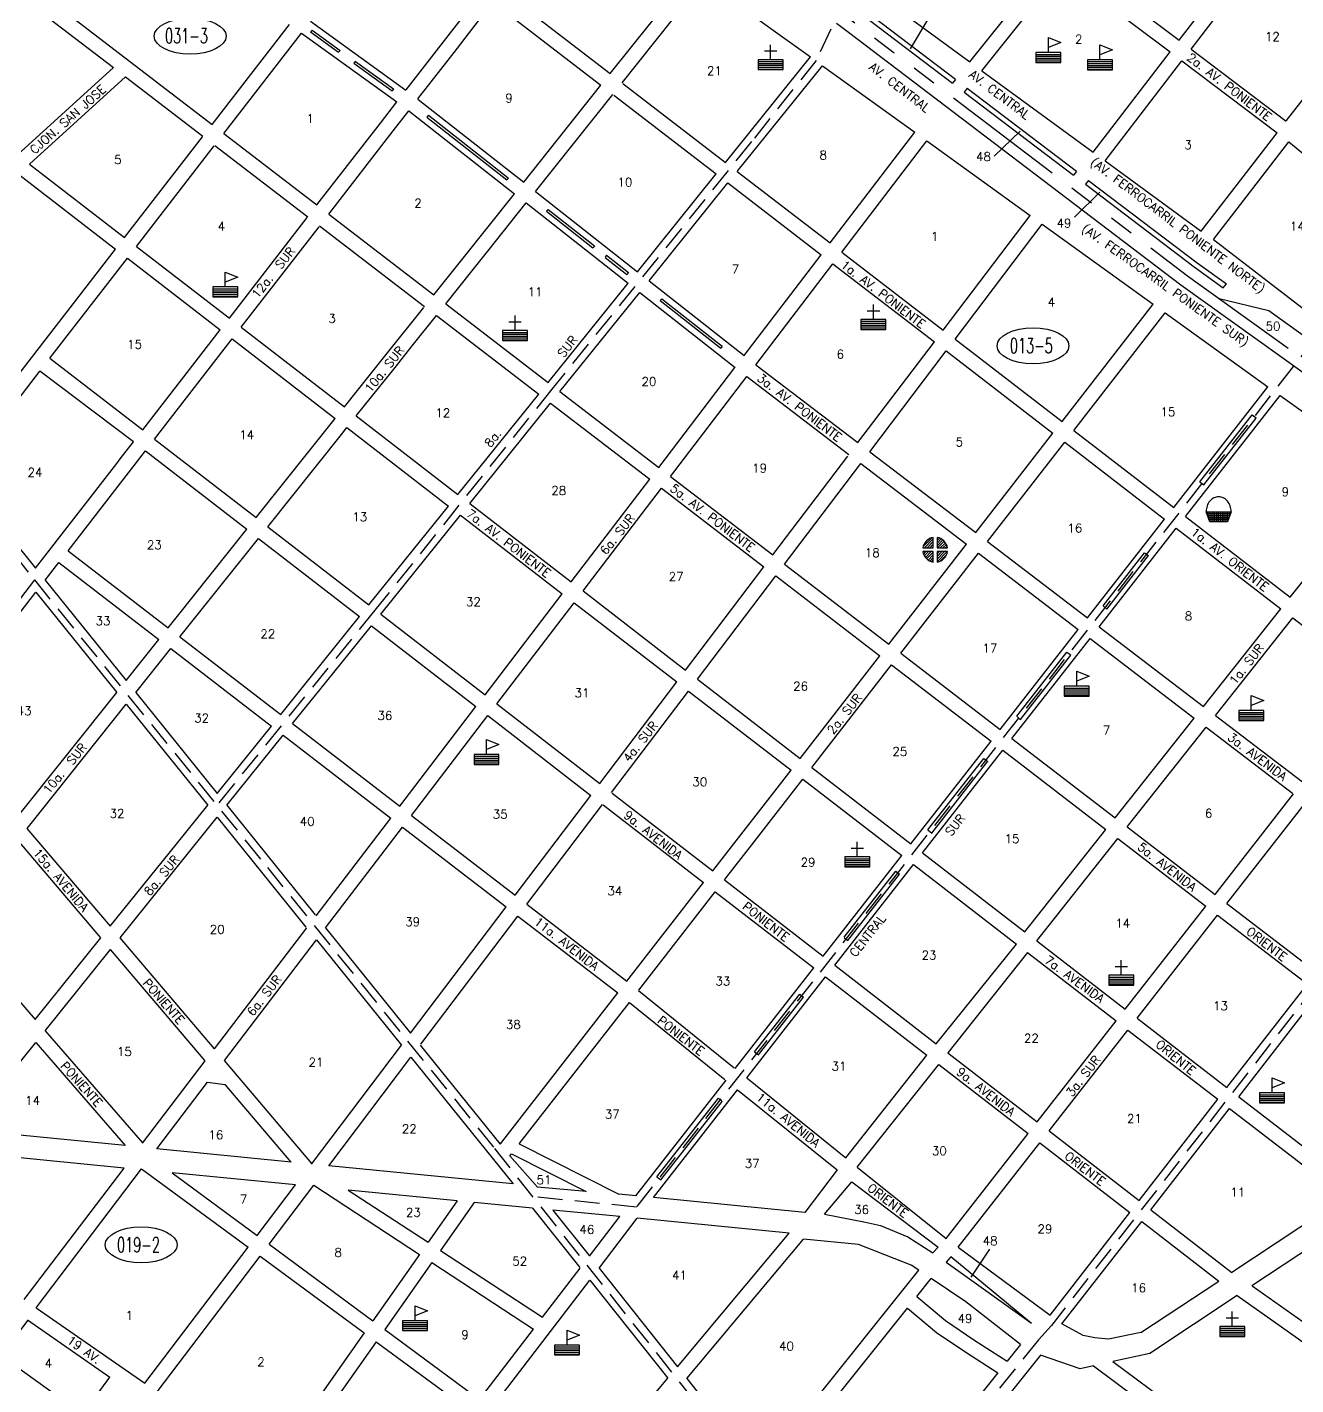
# Model space of a CAD drawing. Extents: x 400988 to 407997, y 1792700 to 1796871.
# Drawn here: x 402801 to 403825, y 1794137 to 1795232 of the extents above; entities that cross this region are included whole.
import ezdxf

# ---------------------------------------------------------------- set-up
doc = ezdxf.new("R2010")
doc.units = 0
doc.header["$LTSCALE"] = 80
doc.header["$MEASUREMENT"] = 0
doc.linetypes.add('HIDDEN', pattern=[0.375, 0.25, -0.125])
doc.linetypes.add('PHANTOM', pattern=[2.5, 1.25, -0.25, 0.25, -0.25, 0.25, -0.25])
doc.layers.get('0').update_dxf_attribs({"linetype": 'CONTINUOUS'})
for name, color, linetype in [('4', 9, 'CONTINUOUS'), ('A', 3, 'CONTINUOUS'), ('C', 1, 'CONTINUOUS'), ('D', 6, 'CONTINUOUS'), ('F', 15, 'CONTINUOUS'), ('M', 10, 'CONTINUOUS')]:
    doc.layers.add(name, color=color, linetype=linetype)
doc.styles.add('ROMANS', font='ROMANS', dxfattribs={"height": 7})

# ---------------------------------------------------------------- blocks, each defined once
blk = doc.blocks.new('ELL')
blk.add_circle((0, 0), 1)
blk = doc.blocks.new('SME')
for p, q in [((-9.88686, 1.5), (-1.498153, 1.506218)), ((-9.650157, 2.621921), (-2.621921, 9.650157)), ((-8.64984, 1.500917), (-1.499727, 8.65103)), ((-6.526947, 1.50249), (-1.49926, 6.530177)), ((-4.404053, 1.504064), (-1.498793, 4.409324)), ((-2.281159, 1.505637), (-1.498325, 2.288471)), ((-1.498153, 1.506218), (-1.5, 9.88686)), ((1.5, 9.88686), (1.524648, 1.506218)), ((1.507269, 7.415385), (3.47039, 9.378507)), ((1.513489, 5.300286), (4.919461, 8.706257)), ((1.51971, 3.185186), (6.189124, 7.8546)), ((1.524648, 1.506218), (9.88686, 1.5)), ((1.961737, 1.505893), (7.295316, 6.839471)), ((4.081481, 1.504317), (8.241248, 5.664083)), ((6.201226, 1.50274), (9.018655, 4.32017)), ((8.32097, 1.501164), (9.604462, 2.784657)), ((-1.498153, -1.433517), (-9.88686, -1.5)), ((-9.835546, -1.806109), (-9.526582, -1.497145)), ((-9.378507, -3.47039), (-7.388315, -1.480198)), ((-8.706257, -4.919461), (-5.250048, -1.463252)), ((-7.8546, -6.189124), (-3.111781, -1.446305)), ((-6.839471, -7.295316), (-1.498267, -1.954111)), ((-5.664083, -8.241248), (-1.49873, -4.075895)), ((-4.32017, -9.018655), (-1.499194, -6.197679)), ((-2.784656, -9.604462), (-1.499657, -8.319463)), ((-1.5, -9.88686), (-1.498153, -1.433517)), ((1.524648, -1.433517), (1.5, -9.88686)), ((1.500949, -9.561497), (9.565005, -1.497441)), ((1.507152, -7.433974), (7.460417, -1.480709)), ((1.513356, -5.30645), (5.355829, -1.463976)), ((1.519559, -3.178927), (3.251241, -1.447244)), ((9.88686, -1.5), (1.524648, -1.433517)), ((4.033158, -9.150609), (9.150609, -4.033158))]:
    blk.add_line(p, q)
for start, end in [(98.626927, 171.373073), (8.626927, 81.373073), (188.626927, 261.373073), (278.626927, 351.373073)]:
    blk.add_arc((0, 0), 10, start, end)
blk = doc.blocks.new('IGL')
for p, q in [((-5, 5), (5, 5)), ((0, -2), (0, 10)), ((-10, -3.5), (10, -3.5)), ((-10, -5), (10, -5)), ((-10, -6.5), (10, -6.5)), ((-10, -8), (10, -8)), ((-10, -9.5), (10, -9.5))]:
    blk.add_line(p, q)
blk.add_lwpolyline([(-10, -2), (-10, -10), (10, -10), (10, -2)], close=True)
blk = doc.blocks.new('MER')
for p, q in [((-9.4375, -3.5), (9.4375, -3.5)), ((-9, -4.666667), (-9, -2)), ((-8.875, -5), (8.875, -5)), ((-8.3125, -6.5), (8.3125, -6.5)), ((-7.75, -8), (7.75, -8)), ((-7.5, -8.666667), (-7.5, -2)), ((-7.1875, -9.5), (7.1875, -9.5)), ((-6, -10), (-6, -2)), ((-4.5, -10), (-4.5, -2)), ((-3, -10), (-3, -2)), ((-1.5, -10), (-1.5, -2)), ((0, -10), (0, -2)), ((1.5, -10), (1.5, -2)), ((3, -10), (3, -2)), ((4.5, -10), (4.5, -2)), ((6, -10), (6, -2)), ((7.5, -8.666667), (7.5, -2)), ((9, -4.666667), (9, -2))]:
    blk.add_line(p, q)
for points in [[(0, 10, 0.115836), (-3.731702, 9.123708, 0.104065), (-7.071068, 6.485281, 0.09084), (-9.214003, 2.685993, 0.083285), (-10, -2, 0.083285)], [(10, -2, 0.083285), (9.214003, 2.685993, 0.09084), (7.071068, 6.485281, 0.104065), (3.731703, 9.123708, 0.115836), (0, 10, 0.115836)]]:
    blk.add_lwpolyline(points, format="xyb")
blk.add_lwpolyline([(-10, -2), (10, -2), (7, -10), (-7, -10)], close=True)
blk = doc.blocks.new('ESC')
for p, q in [((0, -2), (0, 10)), ((0, 10), (10, 6)), ((10, 6), (0, 2)), ((-10, -3.5), (10, -3.5)), ((-10, -5), (10, -5)), ((-10, -6.5), (10, -6.5)), ((-10, -8), (10, -8)), ((-10, -9.5), (10, -9.5))]:
    blk.add_line(p, q)
blk.add_lwpolyline([(-10, -2), (-10, -10), (10, -10), (10, -2)], close=True)

msp = doc.modelspace()

# ---------------------------------------------------------------- linework, layer by layer
at = {"layer": '4', "color": 9}
msp.add_line((403617.375, 1794173.25), (403627.875, 1794185), dxfattribs=at)
at = {"layer": '4', "color": 9, "linetype": 'HIDDEN'}
for points in [[(403680.071617, 1795539.483481), (403675.062997, 1795531.370026), (403462.769848, 1795257.866579), (403438.041604, 1795205.607404), (403385.852871, 1795140.108196)], [(403385.852871, 1795140.108196), (403224.802217, 1794940.313166), (403081.909869, 1794761.994282), (402954.477281, 1794604.671384)], [(402633.489556, 1795049.622882), (402734.038747, 1794878.836938), (402807.230688, 1794786.491984), (402721.309714, 1794673.449023), (402437.405241, 1794307.740647)], [(403841.412558, 1794982.309734), (403293.048499, 1794280.452279)], [(402807.230688, 1794786.491984), (402995.253474, 1794554.3208)], [(404062.956841, 1794737.968547), (403915.176862, 1794554.425868), (403627.885235, 1794184.948695)], [(402995.253474, 1794554.3208), (403178.536609, 1794327.657146), (403390.7287, 1794059.59502), (403460.046224, 1793972.365477)], [(403293.048499, 1794280.452279), (403209.311242, 1794288.779573)], [(403617.361589, 1794173.218089), (403466.996215, 1793985.392034), (403409.146886, 1793876.963463), (403399.465466, 1793840.151869), (403397.790572, 1793795.665066), (403400.327807, 1793779.28494)]]:
    msp.add_lwpolyline(points, dxfattribs=at)
at = {"layer": 'C', "color": 1}
for p, q in [((403514.28125, 1795215.125), (403528.875, 1795239.625)), ((403581.59375, 1795128.5), (403602.78125, 1795148.5)), ((403646.53125, 1795079.125), (403666.90625, 1795099.25)), ((403577.84375, 1794246.5), (403562.84375, 1794223.75))]:
    msp.add_line(p, q, dxfattribs=at)
at = {"layer": 'F', "color": 15}
for p, q in [((403730.9375, 1795222), (403791.875, 1795301.375)), ((403740.53125, 1795214.75), (403801.25, 1795293.875)), ((403562.125, 1795204.5), (403626.8125, 1795285.5)), ((403643.875, 1795287.625), (403730.9375, 1795222)), ((403271.90625, 1795195), (403337.6875, 1795277.375)), ((403281.4375, 1795187.625), (403347.4375, 1795270.375)), ((403347.4375, 1795270.375), (403433.375, 1795208.5)), ((403571.8125, 1795197.375), (403636.375, 1795278.25)), ((403636.375, 1795278.25), (403723.625, 1795212.5)), ((403184.625, 1795262.125), (403271.90625, 1795195)), ((403477.5, 1795266.375), (403562.125, 1795204.5)), ((402798.40625, 1795255.625), (402870.96875, 1795200)), ((403177.28125, 1795252.625), (403264.4375, 1795185.625)), ((403030.15625, 1795237.25), (403107.03125, 1795181.625)), ((402950.59375, 1795154), (403013.0625, 1795234.75)), ((402960.09375, 1795146.625), (403022.78125, 1795227.75)), ((403022.78125, 1795227.75), (403099.6875, 1795172.125)), ((403030.15625, 1795228.625), (403052.75, 1795212.25)), ((403031.34375, 1795230.125), (403054.0625, 1795213.75)), ((403454.53125, 1795235.75), (403464.09375, 1795228.5)), ((403817.59375, 1795157.125), (403876.875, 1795233.625)), ((403066.25, 1795204.875), (403097.03125, 1795182.625)), ((403364.875, 1795123.375), (403433.375, 1795208.5)), ((403661.65625, 1795131.625), (403723.625, 1795212.5)), ((403671.34375, 1795124.625), (403733.21875, 1795205.25)), ((403733.21875, 1795205.25), (403810, 1795147.25)), ((403740.53125, 1795214.75), (403817.34375, 1795156.75)), ((402793.75, 1795129.5), (402870.96875, 1795200)), ((403065, 1795203.375), (403095.875, 1795181)), ((403374.375, 1795116.125), (403443.09375, 1795201.375)), ((403443.09375, 1795201.375), (403517.625, 1795147.75)), ((403571.8125, 1795197.375), (403661.65625, 1795131.625)), ((402803.40625, 1795122), (402880.65625, 1795192.5)), ((402880.65625, 1795192.5), (402943.25, 1795144.5)), ((403202.0625, 1795107.375), (403264.4375, 1795185.625)), ((403282.09375, 1795187.125), (403364.875, 1795123.375)), ((403550.53125, 1795190.375), (403548, 1795187.375)), ((403559.875, 1795183.25), (403557.40625, 1795180.125)), ((403116.75, 1795174.5), (403202.0625, 1795107.375)), ((403211.5, 1795100), (403273.9375, 1795178.25)), ((403109.40625, 1795165), (403194.59375, 1795098)), ((403125.34375, 1795161.375), (403189.59375, 1795110.875)), ((403123.96875, 1795160), (403188.40625, 1795109.25)), ((402880.09375, 1795062.875), (402942.9375, 1795144.125)), ((402960.09375, 1795146.625), (403035.28125, 1795089)), ((403449.34375, 1795058.375), (403517.625, 1795147.75)), ((403458.875, 1795051), (403527.375, 1795140.75)), ((403527.375, 1795140.75), (403610.75, 1795080.625)), ((403748.6875, 1795068), (403810, 1795147.25)), ((403758.5625, 1795061.25), (403819.53125, 1795140)), ((403819.53125, 1795140), (403896, 1795077)), ((402889.59375, 1795055.5), (402952.4375, 1795136.75)), ((402952.75, 1795137.125), (403027.90625, 1795079.5)), ((402803.40625, 1795122), (402880.09375, 1795062.875)), ((403671.34375, 1795124.625), (403748.6875, 1795068)), ((403293.8125, 1795035.125), (403357.34375, 1795114.125)), ((403303.25, 1795027.75), (403366.84375, 1795106.75)), ((403366.84375, 1795106.75), (403442.0625, 1795048.875)), ((403374.375, 1795116.125), (403449.34375, 1795058.375)), ((403648.1875, 1795116.125), (403645.71875, 1795113)), ((403657.875, 1795108.875), (403655.375, 1795105.75)), ((403211.5, 1795100), (403293.8125, 1795035.125)), ((403204, 1795090.625), (403286.28125, 1795025.875)), ((403220.375, 1795084.125), (403257.9375, 1795054.5)), ((403221.875, 1795085.5), (403259.1875, 1795056.125)), ((402964.5625, 1794997.75), (403027.40625, 1795078.875)), ((403044.78125, 1795081.625), (403129.59375, 1795016.5)), ((403540.65625, 1794988.125), (403610.75, 1795080.625)), ((403550.15625, 1794980.75), (403620.5, 1795073.625)), ((403620.5, 1795073.625), (403710.0625, 1795009)), ((402974.0625, 1794990.375), (403036.90625, 1795071.5)), ((403037.4375, 1795072.125), (403122.125, 1795007.125)), ((402739.875, 1794881.625), (402872.75, 1795053.375)), ((402889.59375, 1795055.5), (402964.5625, 1794997.75)), ((403458.875, 1795051), (403540.65625, 1794988.125)), ((403758.5625, 1795061.25), (403836.8125, 1795001)), ((402819.84375, 1794965.375), (402882.25, 1795046)), ((402882.25, 1795046), (402957.21875, 1794988.25)), ((403267.75, 1795046.75), (403285.28125, 1795033)), ((403268.84375, 1795048.5), (403286.5625, 1795034.5)), ((403379.875, 1794967.5), (403442.0625, 1795048.875)), ((403389.375, 1794960.125), (403451.59375, 1795041.5)), ((403451.59375, 1795041.5), (403533.40625, 1794978.5)), ((403221.8125, 1794945.75), (403286.28125, 1795025.875)), ((403231.3125, 1794938.5), (403295.71875, 1795018.375)), ((403295.71875, 1795018.375), (403372.59375, 1794957.875)), ((403303.25, 1795027.75), (403379.875, 1794967.5)), ((403766.53125, 1795022.25), (403769.03125, 1795025.375)), ((403139.125, 1795009.25), (403221.8125, 1794945.75)), ((403312.09375, 1795011.875), (403361.03125, 1794973.375)), ((403313.46875, 1795013.375), (403362.25, 1794975)), ((403636.4375, 1794914.375), (403710.0625, 1795009)), ((403131.625, 1794999.875), (403214.28125, 1794936.375)), ((403645.9375, 1794907), (403719.78125, 1795002)), ((403719.78125, 1795002), (403802.59375, 1794942.375)), ((402894.65625, 1794907.5), (402957.21875, 1794988.25)), ((402974.0625, 1794990.375), (403057.40625, 1794926.125)), ((402904.125, 1794900.125), (402966.71875, 1794980.875)), ((402966.71875, 1794980.875), (403049.9375, 1794916.625)), ((403471.78125, 1794897.25), (403533.40625, 1794978.5)), ((402819.84375, 1794965.375), (402894.65625, 1794907.5)), ((403481.3125, 1794889.875), (403542.90625, 1794971.25)), ((403542.90625, 1794971.25), (403629.0625, 1794904.875)), ((402747.25, 1794871.5), (402811.78125, 1794954.875)), ((402887.3125, 1794898), (402811.78125, 1794954.875)), ((403311, 1794877.25), (403372.53125, 1794957.875)), ((403389.375, 1794960.125), (403471.78125, 1794897.25)), ((403320.53125, 1794870), (403382.03125, 1794950.5)), ((403382.09375, 1794950.625), (403464.53125, 1794887.625)), ((403726.53125, 1794845), (403802.59375, 1794942.375)), ((403149.03125, 1794855.375), (403214.28125, 1794936.375)), ((403231.3125, 1794938.5), (403311, 1794877.25)), ((403736.03125, 1794837.75), (403812.34375, 1794935.375)), ((403812.34375, 1794935.375), (403899.65625, 1794872.375)), ((403158.53125, 1794848.125), (403223.8125, 1794929.125)), ((403223.8125, 1794929.125), (403303.71875, 1794867.75)), ((403747.65625, 1794865.5), (403789.875, 1794919.625)), ((402986.125, 1794836.75), (403049.9375, 1794916.625)), ((403059.4375, 1794909.375), (403141.5, 1794846)), ((403066.9375, 1794918.75), (403149.03125, 1794855.375)), ((403750.90625, 1794863.25), (403793.03125, 1794917.125)), ((402904.125, 1794900.125), (402986.125, 1794836.75)), ((403566.75, 1794824.75), (403629.0625, 1794904.875)), ((403576.3125, 1794817.5), (403638.59375, 1794897.625)), ((403645.9375, 1794907), (403726.53125, 1794845)), ((402834.375, 1794810), (402896.78125, 1794890.625)), ((402896.78125, 1794890.625), (402978.65625, 1794827.375)), ((403403.125, 1794806.625), (403463.5625, 1794886.375)), ((403481.3125, 1794889.875), (403566.75, 1794824.75)), ((403412.625, 1794799.25), (403474.09375, 1794880.375)), ((403474.09375, 1794880.375), (403559.40625, 1794815.25)), ((403240.4375, 1794784.875), (403303.71875, 1794867.75)), ((403320.53125, 1794870), (403403.125, 1794806.625)), ((403820.53125, 1794772.625), (403899.65625, 1794872.375)), ((403249.9375, 1794777.625), (403313.25, 1794860.5)), ((403313.25, 1794860.5), (403395.875, 1794797)), ((403077.21875, 1794766.25), (403141.5, 1794846)), ((403158.53125, 1794848.125), (403240.4375, 1794784.875)), ((403086.71875, 1794758.875), (403151, 1794838.75)), ((403151, 1794838.75), (403233.125, 1794775.375)), ((403736.03125, 1794837.75), (403820.53125, 1794772.625)), ((402995.625, 1794829.375), (403077.21875, 1794766.25)), ((403728.65625, 1794828.25), (403813.09375, 1794763.25)), ((402834.375, 1794810), (402915.21875, 1794747.75)), ((402924.71875, 1794740.5), (402988.15625, 1794820)), ((402988.15625, 1794820), (403069.6875, 1794756.875)), ((403496.78125, 1794734.625), (403559.40625, 1794815.25)), ((403576.3125, 1794817.5), (403656.9375, 1794755.875)), ((402815.96875, 1794786.375), (402827, 1794800.625)), ((402827, 1794800.625), (402907.71875, 1794738.375)), ((403412.625, 1794799.25), (403496.78125, 1794734.625)), ((403506.28125, 1794727.375), (403568.9375, 1794808)), ((403568.9375, 1794808), (403649.53125, 1794746.5)), ((403669.53125, 1794765.625), (403702.96875, 1794808.375)), ((403672.53125, 1794762.875), (403706.25, 1794806.125)), ((403332.75, 1794713.75), (403395.875, 1794797)), ((403342.25, 1794706.375), (403405.375, 1794789.75)), ((403405.375, 1794789.75), (403489.40625, 1794725.25)), ((402815.96875, 1794786.375), (402881.3125, 1794705.25)), ((403249.9375, 1794777.625), (403332.75, 1794713.75)), ((402727.84375, 1794672.625), (402808.40625, 1794776.625)), ((402808.40625, 1794776.625), (402873.65625, 1794695.75)), ((403170.84375, 1794693.875), (403233.125, 1794775.375)), ((403180.34375, 1794686.5), (403242.65625, 1794768)), ((403242.65625, 1794768), (403325.5, 1794704.125)), ((403086.71875, 1794758.875), (403170.84375, 1794693.875)), ((403750.625, 1794684.375), (403813.09375, 1794763.25)), ((403760.15625, 1794677.125), (403822.59375, 1794755.875)), ((403822.59375, 1794755.875), (403896.0625, 1794699.375)), ((403079.1875, 1794749.5), (403163.5625, 1794684.25)), ((403666.46875, 1794748.625), (403750.625, 1794684.375)), ((402881.3125, 1794705.25), (402907.71875, 1794738.375)), ((402924.71875, 1794740.5), (403006.03125, 1794677.875)), ((403659.0625, 1794739.125), (403743.15625, 1794675)), ((402889.03125, 1794695.75), (402917.25, 1794731.125)), ((402917.25, 1794731.125), (402998.5, 1794668.5)), ((403425.09375, 1794642.5), (403489.40625, 1794725.25)), ((403506.28125, 1794727.375), (403586.5, 1794665.75)), ((403599.90625, 1794676.5), (403640.40625, 1794728.25)), ((403602.84375, 1794673.75), (403643.625, 1794725.875)), ((403434.59375, 1794635.125), (403498.9375, 1794717.875)), ((403498.9375, 1794717.875), (403579.125, 1794656.375)), ((403263.4375, 1794622.25), (403325.5, 1794704.125)), ((403342.25, 1794706.375), (403425.09375, 1794642.5)), ((402793.59375, 1794595.375), (402873.65625, 1794695.75)), ((402889.03125, 1794695.75), (402954.78125, 1794614.25)), ((403272.9375, 1794614.875), (403335, 1794696.75)), ((403335, 1794696.75), (403417.75, 1794633)), ((402801.53125, 1794586), (402881.375, 1794686.125)), ((402881.375, 1794686.125), (402947.09375, 1794604.625)), ((403102.09375, 1794603.875), (403163.5625, 1794684.25)), ((403180.34375, 1794686.5), (403263.4375, 1794622.25)), ((402954.78125, 1794614.25), (402998.5, 1794668.5)), ((403015.5625, 1794670.5), (403102.09375, 1794603.875)), ((403111.625, 1794596.5), (403173.0625, 1794677)), ((403173.0625, 1794677), (403256.1875, 1794612.625)), ((403679.34375, 1794594.5), (403743.15625, 1794675)), ((403688.875, 1794587.25), (403752.6875, 1794667.75)), ((403752.6875, 1794667.75), (403822.5, 1794614.5)), ((403760.15625, 1794677.125), (403830.375, 1794623.625)), ((402962.5, 1794604.625), (403008.03125, 1794661.125)), ((403008.03125, 1794661.125), (403094.8125, 1794594.375)), ((403514.4375, 1794573.625), (403579.125, 1794656.375)), ((403596.03125, 1794658.5), (403679.34375, 1794594.5)), ((403523.9375, 1794566.25), (403588.625, 1794649)), ((403588.625, 1794649), (403671.90625, 1794585.125)), ((403434.59375, 1794635.125), (403514.4375, 1794573.625)), ((403528.28125, 1794584.75), (403573.40625, 1794642.5)), ((403531.34375, 1794582.25), (403576.5625, 1794640.125)), ((403354.5625, 1794551.75), (403417.75, 1794633)), ((403427.25, 1794625.625), (403507.0625, 1794564.125)), ((403195.1875, 1794532.125), (403256.1875, 1794612.625)), ((403273.34375, 1794614.5), (403354.5625, 1794551.75)), ((403759.875, 1794532.75), (403823.3125, 1794613.875)), ((402962.5, 1794604.625), (403033.8125, 1794516.25)), ((403204.6875, 1794524.875), (403265.6875, 1794605.375)), ((403266.09375, 1794605), (403347.1875, 1794542.25)), ((403769.375, 1794525.375), (403832.84375, 1794606.625)), ((402876.4375, 1794497.75), (402954.8125, 1794595.125)), ((402954.8125, 1794595.125), (403026.34375, 1794506.375)), ((403034.5, 1794515.375), (403094.8125, 1794594.375)), ((403111.625, 1794596.5), (403195.1875, 1794532.125)), ((403042.25, 1794505.75), (403104.3125, 1794587)), ((403104.3125, 1794587), (403187.9375, 1794522.625)), ((403606.46875, 1794502.625), (403671.90625, 1794585.125)), ((403688.875, 1794587.25), (403759.875, 1794532.75)), ((403615.96875, 1794495.25), (403681.40625, 1794577.75)), ((403681.40625, 1794577.75), (403752.46875, 1794523.25)), ((403443.59375, 1794482.875), (403507.0625, 1794564.125)), ((403523.9375, 1794566.25), (403606.46875, 1794502.625)), ((403453.09375, 1794475.5), (403516.5625, 1794556.75)), ((403460.53125, 1794498.125), (403502.28125, 1794551.5)), ((403463.625, 1794495.5), (403505.375, 1794549)), ((403516.5625, 1794556.75), (403599.75, 1794492.625)), ((403285.375, 1794462.75), (403347.1875, 1794542.25)), ((403364.0625, 1794544.375), (403443.59375, 1794482.875)), ((403204.6875, 1794524.875), (403285.375, 1794462.75)), ((403294.875, 1794455.375), (403356.6875, 1794534.875)), ((403356.6875, 1794534.875), (403436.1875, 1794473.375)), ((403769.375, 1794525.375), (403840.28125, 1794471)), ((403110.8125, 1794420.75), (403187.9375, 1794522.625)), ((403119.1875, 1794412), (403197.46875, 1794515.25)), ((403197.46875, 1794515.25), (403278, 1794453.25)), ((403687.5, 1794440.125), (403752.46875, 1794523.25)), ((403697, 1794432.75), (403762, 1794516)), ((403762, 1794516), (403832.75, 1794461.625)), ((402952.59375, 1794408.125), (403027, 1794505.625)), ((403042.25, 1794505.75), (403110.8125, 1794420.75)), ((402808, 1794431.875), (402860.875, 1794497.625)), ((402960.53125, 1794398.75), (403034.75, 1794496)), ((403034.75, 1794496), (403103.34375, 1794411)), ((403534.875, 1794412.25), (403599.75, 1794492.625)), ((403615.96875, 1794495.25), (403687.5, 1794440.125)), ((402815.96875, 1794422.75), (402868.78125, 1794488.25)), ((403608.5, 1794485.875), (403544.28125, 1794405)), ((403608.5, 1794485.875), (403680.09375, 1794430.625)), ((403372.71875, 1794392.125), (403436.1875, 1794473.375)), ((403453.09375, 1794475.5), (403534.875, 1794412.25)), ((403382.0625, 1794384.625), (403445.6875, 1794466.125)), ((403445.6875, 1794466.125), (403527.40625, 1794402.875)), ((403769.5, 1794376.875), (403834.4375, 1794460.375)), ((403294.6875, 1794455.125), (403371.78125, 1794392.875)), ((403388.375, 1794405.75), (403424.75, 1794452.25)), ((403391.46875, 1794403.25), (403427.8125, 1794449.75)), ((403779, 1794369.5), (403843.9375, 1794453)), ((403198.46875, 1794331.375), (403287.3125, 1794445.625)), ((403287.3125, 1794445.625), (403364.46875, 1794383.375)), ((403616.4375, 1794349.125), (403680.09375, 1794430.625)), ((403697, 1794432.75), (403769.5, 1794376.875)), ((403625.9375, 1794341.875), (403689.59375, 1794423.25)), ((403689.59375, 1794423.25), (403762.125, 1794367.375)), ((402751.5, 1794342.625), (402808.34375, 1794413.25)), ((403030.78125, 1794315.125), (403103.34375, 1794411)), ((403118.5625, 1794411.125), (403183.125, 1794331.125)), ((403544.28125, 1794405), (403616.4375, 1794349.125)), ((402894.53125, 1794332.125), (402945.125, 1794398.375)), ((403044.78125, 1794313.75), (403111.09375, 1794401.375)), ((403111.09375, 1794401.375), (403193.4375, 1794299.25)), ((403461.90625, 1794320.25), (403527.40625, 1794402.875)), ((403471.25, 1794312.75), (403536.90625, 1794395.5)), ((403536.90625, 1794395.5), (403609.03125, 1794339.75)), ((403292.53125, 1794289.5), (403365.34375, 1794382.75)), ((403382.0625, 1794384.625), (403461.90625, 1794320.25)), ((402905.96875, 1794327.375), (402947.0625, 1794381.125)), ((402947.0625, 1794381.125), (402961.25, 1794379.375)), ((403306.6875, 1794288.125), (403374.6875, 1794375.125)), ((403374.6875, 1794375.125), (403455, 1794310.375)), ((403309.5, 1794304.75), (403359.15625, 1794368.25)), ((403312.75, 1794302.375), (403362.21875, 1794365.75)), ((403698.59375, 1794285.625), (403762.125, 1794367.375)), ((403779, 1794369.5), (403875.4375, 1794295.125)), ((403708.0625, 1794278.25), (403771.625, 1794360)), ((403771.625, 1794360), (403864.84375, 1794288.125)), ((403542.8125, 1794255), (403609.03125, 1794339.75)), ((403625.9375, 1794341.875), (403698.59375, 1794285.625)), ((403552.6875, 1794248.125), (403618.53125, 1794332.375)), ((403618.65625, 1794332.25), (403691.21875, 1794276.125)), ((403190.96875, 1794321.75), (403192.34375, 1794323.5)), ((402808.8125, 1794199.125), (402893.8125, 1794311.375)), ((402893.8125, 1794311.375), (402979.75, 1794248)), ((403471.25, 1794312.75), (403542.8125, 1794255)), ((402987, 1794257.625), (403018, 1794298.375)), ((402996.65625, 1794250.5), (403032.8125, 1794298)), ((403444.71875, 1794274.625), (403466.71875, 1794300.875)), ((403209.0625, 1794279.625), (403247.25, 1794231.625)), ((403225.6875, 1794278), (403254.84375, 1794241.375)), ((403626.75, 1794193.25), (403691.21875, 1794276.125)), ((403708.0625, 1794278.25), (403773.4375, 1794227.75)), ((403255.15625, 1794240.875), (403279.5625, 1794272.75)), ((403262.875, 1794231.25), (403293.625, 1794271.375)), ((403636.40625, 1794186.125), (403700.71875, 1794268.875)), ((403700.71875, 1794268.875), (403762.875, 1794220.75)), ((403326.125, 1794151.625), (403416.25, 1794259.375)), ((403333.75, 1794142.125), (403427.875, 1794254.5)), ((402896.375, 1794138.25), (402979.75, 1794248)), ((402906.21875, 1794131.375), (402989.40625, 1794240.875)), ((403536.46875, 1794248.125), (403532.28125, 1794243.5)), ((403546.6875, 1794240.375), (403542.90625, 1794235.875)), ((403552.6875, 1794248.125), (403626.75, 1794193.25)), ((403217.28125, 1794191.5), (403247.625, 1794231.125)), ((403262.875, 1794231.25), (403326.125, 1794151.625)), ((403392.125, 1794068.625), (403520.96875, 1794229.5)), ((403255.34375, 1794221.375), (403318.25, 1794142.25)), ((403519.28125, 1794208.25), (403530.9375, 1794222.75)), ((403700.0625, 1794179.25), (403762.875, 1794220.75)), ((403777.8125, 1794209), (403875.5, 1794140)), ((403789.71875, 1794216.875), (403885.34375, 1794149.375)), ((402808.8125, 1794199.125), (402896.375, 1794138.25)), ((403399.8125, 1794059), (403511.78125, 1794198.875)), ((403166.40625, 1794125.25), (403209.96875, 1794182)), ((403661.84375, 1794152.375), (403718.71875, 1794110.125)), ((403677.375, 1794155.75), (403726.75, 1794119.125)), ((403236.75, 1794044.875), (403318.25, 1794142.25)), ((403333.75, 1794142.125), (403392.125, 1794068.625))]:
    msp.add_line(p, q, dxfattribs=at)
for points in [[(402805.6875, 1795265.25), (402805.71875, 1795265.25), (402950.59375, 1795154)], [(403107.3125, 1795182), (403137.25, 1795220.625), (403167.78125, 1795260)], [(403116.78125, 1795174.625), (403145.875, 1795212.125), (403177.28125, 1795252.625)], [(403465.432124, 1795250.065115), (403547.986218, 1795187.322528)], [(403467.853432, 1795253.249022), (403550.521386, 1795190.4199)], [(403031.345354, 1795230.165798), (403030.145624, 1795228.565228)], [(403464.082759, 1795228.482003), (403732.397381, 1795024.558095), (403891.455088, 1794910.433679), (403979.105392, 1794834.070116), (404043.03047, 1794780.477002), (404090.529394, 1794740.01907), (404133.015491, 1794694.208677), (404212.943073, 1794609.935535), (404277.030921, 1794525.618204), (404338.899405, 1794433.145688), (404345.223292, 1794422.989913)], [(403054.054498, 1795213.74429), (403052.740016, 1795212.2267)], [(403066.250815, 1795204.924851), (403065.000404, 1795203.36093)], [(402702.0625, 1795185), (402783.3125, 1795122.375), (402784.75, 1795121.25), (402792.84375, 1795115), (402794.40625, 1795113.75), (402872.75, 1795053.375)], [(403097.039156, 1795182.66109), (403095.868621, 1795181.039408)], [(403559.887431, 1795183.301538), (403648.200452, 1795116.182064)], [(403035.28125, 1795089), (403086.53125, 1795155.125), (403099.6875, 1795172.125)], [(403274.75, 1795177.625), (403349.375, 1795120.25), (403357.34375, 1795114.125)], [(403557.396285, 1795180.170709), (403645.7057, 1795113.053975)], [(403044.78125, 1795081.625), (403096.875, 1795148.875), (403109.40625, 1795165)], [(403125.344736, 1795161.409984), (403123.972445, 1795159.944887)], [(403189.605396, 1795110.837526), (403188.391061, 1795109.248119)], [(403655.368831, 1795105.709823), (403743.091945, 1795039.038688), (403766.520233, 1795022.228816)], [(403657.867512, 1795108.834926), (403745.468515, 1795042.256598), (403769.037821, 1795025.345545)], [(403129.59375, 1795016.5), (403140.21875, 1795029.875), (403153.09375, 1795046), (403194.59375, 1795098)], [(403139.125, 1795009.25), (403160.09375, 1795035.5), (403173, 1795051.75), (403204, 1795090.625)], [(403221.861608, 1795085.451617), (403220.386045, 1795084.067793)], [(403259.200571, 1795056.066465), (403257.929114, 1795054.522013)], [(403268.829333, 1795048.488787), (403267.755859, 1795046.788526)], [(403286.561688, 1795034.533715), (403285.29023, 1795032.989263)], [(403313.455469, 1795013.368704), (403312.086695, 1795011.900839)], [(403057.40625, 1794926.125), (403077.375, 1794951.125), (403091.125, 1794968.375), (403121.40625, 1795006.25)], [(403066.9375, 1794918.75), (403098.28125, 1794958), (403112.03125, 1794975.25), (403131.625, 1794999.875)], [(403362.259455, 1794974.960441), (403361.045121, 1794973.371034)], [(403550.15625, 1794980.75), (403556.96875, 1794975.5), (403636.4375, 1794914.375)], [(403789.864998, 1794919.582182), (403793.040916, 1794917.150095)], [(402995.625, 1794829.375), (403055.09375, 1794903.875), (403059.4375, 1794909.375)], [(402808.21875, 1794795.875), (402873.75, 1794880.5), (402876.53125, 1794884.125), (402881.3125, 1794890.25), (402887.3125, 1794898)], [(403638.59375, 1794897.625), (403712.125, 1794841), (403719.125, 1794835.5)], [(402747.25, 1794871.5), (402767.5, 1794846.375), (402808.21875, 1794795.875)], [(403747.657653, 1794865.560499), (403750.901023, 1794863.214743)], [(403656.90625, 1794755.875), (403656.9375, 1794755.875), (403719.125, 1794835.5)], [(402915.21875, 1794747.75), (402921.71875, 1794756), (402978.65625, 1794827.375)], [(403666.4375, 1794748.625), (403666.46875, 1794748.625), (403728.65625, 1794828.25)], [(403702.955259, 1794808.345287), (403706.262658, 1794806.081484)], [(403006.03125, 1794677.875), (403029.8125, 1794707.375), (403069.6875, 1794756.875)], [(403669.538462, 1794765.574603), (403672.525604, 1794762.900897)], [(403015.5625, 1794670.5), (403037.53125, 1794697.875), (403079.1875, 1794749.5)], [(403586.5, 1794665.75), (403649.53125, 1794746.5), (403649.53125, 1794746.5)], [(403596.03125, 1794658.5), (403659.0625, 1794739.125), (403659.0625, 1794739.125)], [(403640.390974, 1794728.26839), (403643.635227, 1794725.923766)], [(403599.913291, 1794676.460037), (403602.837606, 1794673.705917)], [(403573.39345, 1794642.518018), (403576.551321, 1794640.062831)], [(403364.0625, 1794544.375), (403388.03125, 1794575.25), (403427.25, 1794625.625)], [(402868.53125, 1794507.125), (402921.75, 1794573.125), (402947.09375, 1794604.625)], [(402868.54144, 1794507.10592), (402801.522294, 1794586.017478)], [(403528.278308, 1794584.774067), (403531.340473, 1794582.196384)], [(402860.878566, 1794497.591046), (402793.897025, 1794576.458327)], [(403502.289566, 1794551.511689), (403505.36444, 1794548.95027)], [(402740.568021, 1794509.601862), (402807.988146, 1794431.916156)], [(402952.579986, 1794408.154903), (402876.449864, 1794497.794162)], [(403460.53708, 1794498.071031), (403463.611953, 1794495.509613)], [(402945.124333, 1794398.396037), (402868.786981, 1794488.279299)], [(403183.125, 1794331.125), (403183.28125, 1794331.375), (403278, 1794453.25)], [(403424.741491, 1794452.255725), (403427.815447, 1794449.693136)], [(402815.97961, 1794422.70789), (402894.539372, 1794332.186394)], [(402808.332416, 1794413.211267), (402880.540891, 1794330.008124)], [(403388.360074, 1794405.691423), (403391.483307, 1794403.191902)], [(403031.138665, 1794315.656146), (402960.530146, 1794398.794004)], [(403014.442481, 1794316.777524), (402961.26045, 1794379.396598)], [(403359.153102, 1794368.309453), (403362.213082, 1794365.728973)], [(402880.540891, 1794330.008124), (402751.501797, 1794342.64414)], [(403198.465337, 1794331.355275), (403278.938317, 1794290.740107)], [(402879.753053, 1794311.880747), (402779.234746, 1794321.723895)], [(403014.442481, 1794316.777524), (402905.982998, 1794327.398303)], [(403252.601311, 1794293.053934), (403213.091488, 1794296.525054), (403190.961, 1794321.701)], [(403192.336139, 1794323.470107), (403252.601311, 1794293.053934)], [(402798.945, 1794205.966), (402879.753053, 1794311.880747)], [(402918.55311, 1794308.081293), (402987.013633, 1794257.572212)], [(403017.995328, 1794298.343519), (402918.55311, 1794308.081293)], [(403193.42771, 1794299.250586), (403044.792508, 1794313.80553)], [(403454.99363, 1794310.393692), (403428.931706, 1794276.189109)], [(403032.79879, 1794297.989497), (403117.987523, 1794242.214833)], [(403309.49706, 1794304.753388), (403312.740429, 1794302.407632)], [(403466.729581, 1794300.926531), (403536.457814, 1794248.168858)], [(403060.526708, 1794294.178679), (403124.89938, 1794252.032682)], [(403148.505362, 1794285.563464), (403060.526708, 1794294.178679)], [(403148.505362, 1794285.563464), (403124.89938, 1794252.032682)], [(403162.234401, 1794284.219062), (403134.944713, 1794245.455813)], [(403209.072365, 1794279.632504), (403162.234401, 1794284.219062)], [(403292.538465, 1794289.545271), (403278.938317, 1794290.740107)], [(403428.931706, 1794276.189109), (403306.684916, 1794288.159995)], [(403864.85771, 1794288.133992), (403773.44988, 1794227.730992)], [(403279.561872, 1794272.729895), (403225.696052, 1794278.004648)], [(403444.723687, 1794274.642696), (403477.842579, 1794268.372712), (403489.866151, 1794265.595898), (403512.063516, 1794256.339852), (403532.279825, 1794243.46499)], [(403878.14549, 1794275.339674), (403789.70783, 1794216.899384)], [(403416.263487, 1794259.343535), (403293.629721, 1794271.352315)], [(403520.96289, 1794229.491542), (403514.834841, 1794233.626093), (403472.108815, 1794250.172522), (403427.863736, 1794254.505174)], [(402989.410038, 1794240.891676), (403073.420435, 1794178.910146)], [(402996.671281, 1794250.446953), (403080.330068, 1794188.724836)], [(403117.987523, 1794242.214833), (403080.330068, 1794188.724836)], [(403134.944713, 1794245.455813), (403217.280347, 1794191.549128)], [(403546.697499, 1794240.421322), (403611.891575, 1794186.847494)], [(403128.032857, 1794235.637965), (403089.988778, 1794181.598794)], [(403128.032857, 1794235.637965), (403209.955908, 1794182.001404)], [(403542.921687, 1794235.905281), (403611.891575, 1794186.847494)], [(403088.90625, 1794004.5), (403122.96875, 1794048.875), (403255.34375, 1794221.375)], [(403602.830328, 1794169.467563), (403558.824521, 1794203.946572), (403530.943935, 1794222.757403)], [(403519.288911, 1794208.203044), (403542.49721, 1794188.942271), (403565.324338, 1794173.407833), (403592.119986, 1794156.088942)], [(403777.80769, 1794209.03568), (403707.213797, 1794162.38669), (403677.361204, 1794155.757449)], [(403511.786897, 1794198.834808), (403535.273453, 1794179.343107), (403558.690835, 1794163.406986), (403584.581832, 1794146.6728)], [(402801.97226, 1794189.249468), (402780.39445, 1794160.551555)], [(402801.627313, 1794189.489145), (402868.14724, 1794143.269469)], [(403700.064928, 1794179.237649), (403673.9193, 1794173.961037), (403662.820617, 1794174.886642), (403653.571715, 1794176.737851), (403636.391, 1794186.114)], [(403073.420435, 1794178.910146), (402996.050698, 1794069.011403)], [(403089.988778, 1794181.598794), (403166.398202, 1794125.225141)], [(403083.079145, 1794171.784104), (403005.905559, 1794062.163982)], [(403083.079145, 1794171.784104), (403159.092355, 1794115.702772)], [(403602.830328, 1794169.467563), (403592.119986, 1794156.088942)], [(402780.39445, 1794160.551555), (402846.360601, 1794113.253101)], [(403618.975058, 1794160.832599), (403474.54382, 1793980.419059), (403469.606775, 1793971.16542)], [(403661.852198, 1794152.313429), (403651.078073, 1794149.920863), (403618.975058, 1794160.832599)], [(402846.360601, 1794113.253101), (402868.14724, 1794143.269469)], [(403584.581832, 1794146.6728), (403459.448609, 1793990.365009), (403457.398814, 1793986.523022)]]:
    msp.add_lwpolyline(points, dxfattribs=at)
at = {"layer": 'M', "color": 10}
msp.add_line((403763.09375, 1795013.625), (403803.28125, 1795003.875), dxfattribs=at)
at = {"layer": 'M', "color": 10, "linetype": 'PHANTOM'}
for points in [[(402383.924239, 1795991.58589), (403023.525884, 1795544.896164), (403389.617295, 1795296.381413), (403737.744663, 1795031.798392), (403897.046888, 1794917.498533), (403984.953013, 1794840.912092), (404048.839561, 1794787.35128), (404096.768277, 1794746.527266), (404139.580186, 1794700.365568), (404219.811101, 1794615.772601), (404284.36028, 1794530.848319), (404346.461495, 1794438.027949), (404397.887342, 1794355.441193), (404451.926812, 1794272.909655), (404506.463256, 1794166.855515), (404544.986648, 1794076.151794), (404594.185407, 1793975.21446), (404630.150396, 1793881.841897), (404724.977249, 1793601.448113), (404847.762566, 1793235.356975), (404931.858832, 1792967.810426), (404959.596418, 1792892.567564), (404978.996162, 1792840.681647), (404993.62742, 1792807.887091)], [(403803.272287, 1795003.831325), (403906.236251, 1794929.95435), (403994.483471, 1794853.070737), (404058.318645, 1794799.552996), (404106.820416, 1794758.240873), (404150.066742, 1794711.610768), (404168.812385, 1794691.845947)]]:
    msp.add_lwpolyline(points, dxfattribs=at)

# ---------------------------------------------------------------- block references
at = {"layer": '4', "color": 9, "xscale": 28.996584, "yscale": 14.498292, "zscale": 28.996584}
for p in [(402932.916986, 1795225.178338), (403613.050741, 1794975.338958), (402893.417479, 1794249.989182)]:
    msp.add_blockref('ELL', p, dxfattribs=at)
at = {"layer": 'A', "color": 3, "xscale": 1.006826, "yscale": 1.006826, "zscale": 1.006826}
for name, p in [('IGL', (403401.282655, 1795208.274553)), ('ESC', (403625.496288, 1795214.052863)), ('ESC', (403666.978169, 1795208.229752)), ('ESC', (402961.314175, 1795024.851353)), ('IGL', (403484.271882, 1794998.671731)), ('IGL', (403195.078741, 1794989.75773)), ('MER', (403762.794832, 1794843.492563)), ('SME', (403534.069185, 1794810.804622)), ('ESC', (403648.270577, 1794702.699466)), ('ESC', (403789.126282, 1794683.148419)), ('ESC', (403172.051708, 1794647.683588)), ('IGL', (403471.201786, 1794565.04098)), ('IGL', (403684.276292, 1794469.466108)), ('ESC', (403114.387556, 1794190.784134)), ('IGL', (403773.80103, 1794186.162251)), ('ESC', (403237.09498, 1794171.148256))]:
    msp.add_blockref(name, p, dxfattribs=at)
at = {"layer": 'A', "color": 3}
msp.add_blockref('ESC', (403805.886425, 1794374.586853), dxfattribs=at)

# ---------------------------------------------------------------- texts
at = {"layer": '4', "color": 9, "style": 'ROMANS', "width": 0.63}
for s, p in [('031-3', (402912.66607, 1795219.488916)), ('013-5', (403594.355894, 1794969.531057)), ('019-2', (402873.951658, 1794243.94265))]:
    msp.add_text(s, height=12.08191, dxfattribs=at).set_placement(p)
at = {"layer": 'C', "color": 1, "style": 'ROMANS'}
for s, p in [('2', (403646.847455, 1795219.23642)), ('12', (403800.173385, 1795221.323527)), ('21', (403349.971362, 1795193.86691)), ('9', (403187.255921, 1795171.771105)), ('1', (403026.832376, 1795155.314681)), ('3', (403735.124086, 1795134.110908)), ('5', (402871.632706, 1795122.141215)), ('8', (403440.745659, 1795125.779332)), ('48', (403567.063799, 1795124.555919)), ('10', (403277.730002, 1795103.847144)), ('2', (403113.832442, 1795087.017971)), ('4', (402955.233963, 1795068.324769)), ('49', (403632.054126, 1795070.863638)), ('14', (403820.299536, 1795068.30184)), ('1', (403530.670545, 1795060.162622)), ('7', (403369.885025, 1795033.608267)), ('11', (403205.199861, 1795015.487206)), ('4', (403624.96116, 1795007.199116)), ('3', (403044.468473, 1794993.932877)), ('50', (403800.679737, 1794987.75814)), ('15', (402882.123132, 1794973.058888)), ('6', (403454.541485, 1794965.10566)), ('20', (403297.124759, 1794942.998852)), ('12', (403130.808563, 1794917.72264)), ('15', (403715.900053, 1794918.555506)), ('14', (402972.565502, 1794900.044016)), ('5', (403550.582478, 1794894.245699)), ('24', (402801.720294, 1794869.787746)), ('19', (403386.396914, 1794873.208618)), ('28', (403224.389516, 1794855.139497)), ('9', (403813.586704, 1794854.054202)), ('13', (403063.802394, 1794833.836564)), ('16', (403640.747349, 1794824.848101)), ('23', (402898.022836, 1794811.222163)), ('18', (403477.344524, 1794804.962685)), ('27', (403319.060772, 1794785.728388)), ('32', (403155.494048, 1794765.321656)), ('33', (402856.653602, 1794749.865921)), ('8', (403735.487626, 1794753.88588)), ('22', (402989.594454, 1794739.418427)), ('17', (403572.245652, 1794727.986459)), ('26', (403419.454045, 1794697.198093)), ('31', (403243.082151, 1794691.749111)), ('43', (402792.925482, 1794677.408716)), ('32', (402936.207895, 1794671.54251)), ('36', (403084.074308, 1794673.548483)), ('7', (403669.34453, 1794661.702965)), ('25', (403499.552813, 1794644.536774)), ('30', (403338.157019, 1794619.947763)), ('32', (402867.938473, 1794594.551576)), ('6', (403751.725438, 1794594.663131)), ('40', (403021.367414, 1794588.127196)), ('35', (403177.109061, 1794593.871547)), ('15', (403590.096457, 1794574.166058)), ('29', (403425.511979, 1794555.127983)), ('34', (403269.629959, 1794532.046625)), ('39', (403106.49236, 1794507.156601)), ('20', (402948.757368, 1794501.036324)), ('14', (403679.482007, 1794505.969637)), ('23', (403523.08557, 1794480.217426)), ('33', (403356.774369, 1794459.295497)), ('13', (403758.235466, 1794439.271894)), ('38', (403187.733504, 1794424.27699)), ('22', (403605.731966, 1794413.151023)), ('15', (402873.891912, 1794402.410886)), ('21', (403028.453038, 1794393.787661)), ('31', (403450.44732, 1794390.565857)), ('14', (402799.809498, 1794363.031633)), ('37', (403267.506587, 1794351.971577)), ('21', (403688.771073, 1794348.322677)), ('16', (402947.653862, 1794335.260865)), ('22', (403103.737955, 1794340.116283)), ('30', (403531.446891, 1794322.27404)), ('37', (403380.445041, 1794312.207323)), ('51', (403212.398801, 1794298.820342)), ('11', (403772.221104, 1794288.947778)), ('7', (402973.029109, 1794283.413702)), ('23', (403107.047156, 1794272.661078)), ('36', (403468.771032, 1794274.895908)), ('46', (403246.995013, 1794258.815899)), ('29', (403616.635025, 1794259.296232)), ('48', (403572.39594, 1794249.737424)), ('8', (403049.369462, 1794240.390126)), ('52', (403192.868879, 1794233.305409)), ('41', (403321.816794, 1794221.871991)), ('16', (403692.153239, 1794211.760159)), ('1', (402880.844544, 1794189.545937)), ('49', (403552.174459, 1794187.032542)), ('9', (403151.719056, 1794173.960605)), ('40', (403408.095201, 1794164.729439)), ('4', (402815.666296, 1794150.9241)), ('2', (402987.049306, 1794152.018217))]:
    msp.add_text(s, height=7, dxfattribs=at).set_placement(p)
at = {"layer": 'D', "color": 6, "style": 'ROMANS'}
for s, rotation, p in [('2a. AV. PONIENTE', 322.407356, (403736.493081, 1795206.747234)), ('AV. CENTRAL', 322.28982, (403480.046036, 1795199.136491)), ('AV. CENTRAL', 322.837356, (403560.640673, 1795192.972318)), ('CJON. SAN JOSE', 41.608772, (402807.404967, 1795129.522086)), ('(AV. FERROCARRIL PONIENTE NORTE)', 322.837356, (403658.735054, 1795122.204051)), ('(AV. FERROCARRIL PONIENTE SUR)', 324.598912, (403651.623349, 1795068.427858)), ('12a.  SUR', 51.367356, (402987.454475, 1795013.106306)), ('1a. AV. PONIENTE', 322.467356, (403457.214799, 1795039.406396)), ('10a. SUR', 51.367356, (403078.558026, 1794936.967003)), ('SUR', 51.437356, (403234.22471, 1794965.268742)), ('3a. AV. PONIENTE', 322.467356, (403389.705514, 1794948.067425)), ('8a. ', 51.367356, (403175.295516, 1794892.851148)), ('5a. AV. PONIENTE', 322.467356, (403319.461131, 1794859.048801)), ('7a. AV. PONIENTE', 322.177356, (403155.043812, 1794838.685595)), ('6a. SUR', 51.577356, (403268.503934, 1794806.094733)), ('1a. AV. ORIENTE', 321.921283, (403739.727575, 1794823.791001)), ('1a. SUR', 51.901905, (403776.254414, 1794701.253806)), ('2a. SUR', 51.577356, (403451.730335, 1794661.232792)), ('4a. SUR', 51.577356, (403287.126472, 1794638.803896)), ('3a. AVENIDA', 322.857356, (403769.300435, 1794658.157805)), ('10a.  SUR', 50.677356, (402818.926331, 1794613.083161)), ('9a. AVENIDA', 321.917356, (403281.981499, 1794595.37848)), ('SUR', 51.727356, (403547.070747, 1794579.202351)), ('5a. AVENIDA', 321.951267, (403696.689633, 1794569.692766)), ('15a. AVENIDA', 310.22034, (402805.672865, 1794566.135966)), ('8a. SUR', 50.677356, (402900.459964, 1794531.109775)), ('PONIENTE', 321.917356, (403377.868636, 1794521.690239)), ('CENTRAL', 51.727356, (403469.825495, 1794481.498355)), ('11a. AVENIDA', 321.917356, (403209.836013, 1794509.464539)), ('ORIENTE', 322.197707, (403784.421488, 1794501.603633)), ('7a. AVENIDA', 323.677356, (403621.576645, 1794478.277251)), ('PONIENTE', 311.284216, (402894.284595, 1794460.851029)), ('6a. SUR', 52.145715, (402983.729625, 1794433.889047)), ('PONIENTE', 321.917356, (403309.264015, 1794429.749562)), ('ORIENTE', 320.494655, (403711.322193, 1794410.649731)), ('PONIENTE', 311.853279, (402827.804298, 1794393.894869)), ('3a. SUR', 52.573759, (403644.662542, 1794368.890521)), ('9a. AVENIDA', 321.940088, (403550.42522, 1794388.271635)), ('11a. AVENIDA', 320.718386, (403388.962102, 1794367.864082)), ('ORIENTE', 322.54627, (403637.806546, 1794320.286143)), ('ORIENTE', 322.798537, (403478.709815, 1794294.545085))]:
    msp.add_text(s, height=7, rotation=rotation, dxfattribs=at).set_placement(p)
at = {"layer": 'D', "color": 6, "linetype": 'CONTINUOUS', "style": 'ROMANS'}
msp.add_text('19 AV.', height=7, rotation=324.668764, dxfattribs=at).set_placement((402832.808152, 1794171.333418))

doc.saveas('drawing.dxf')
